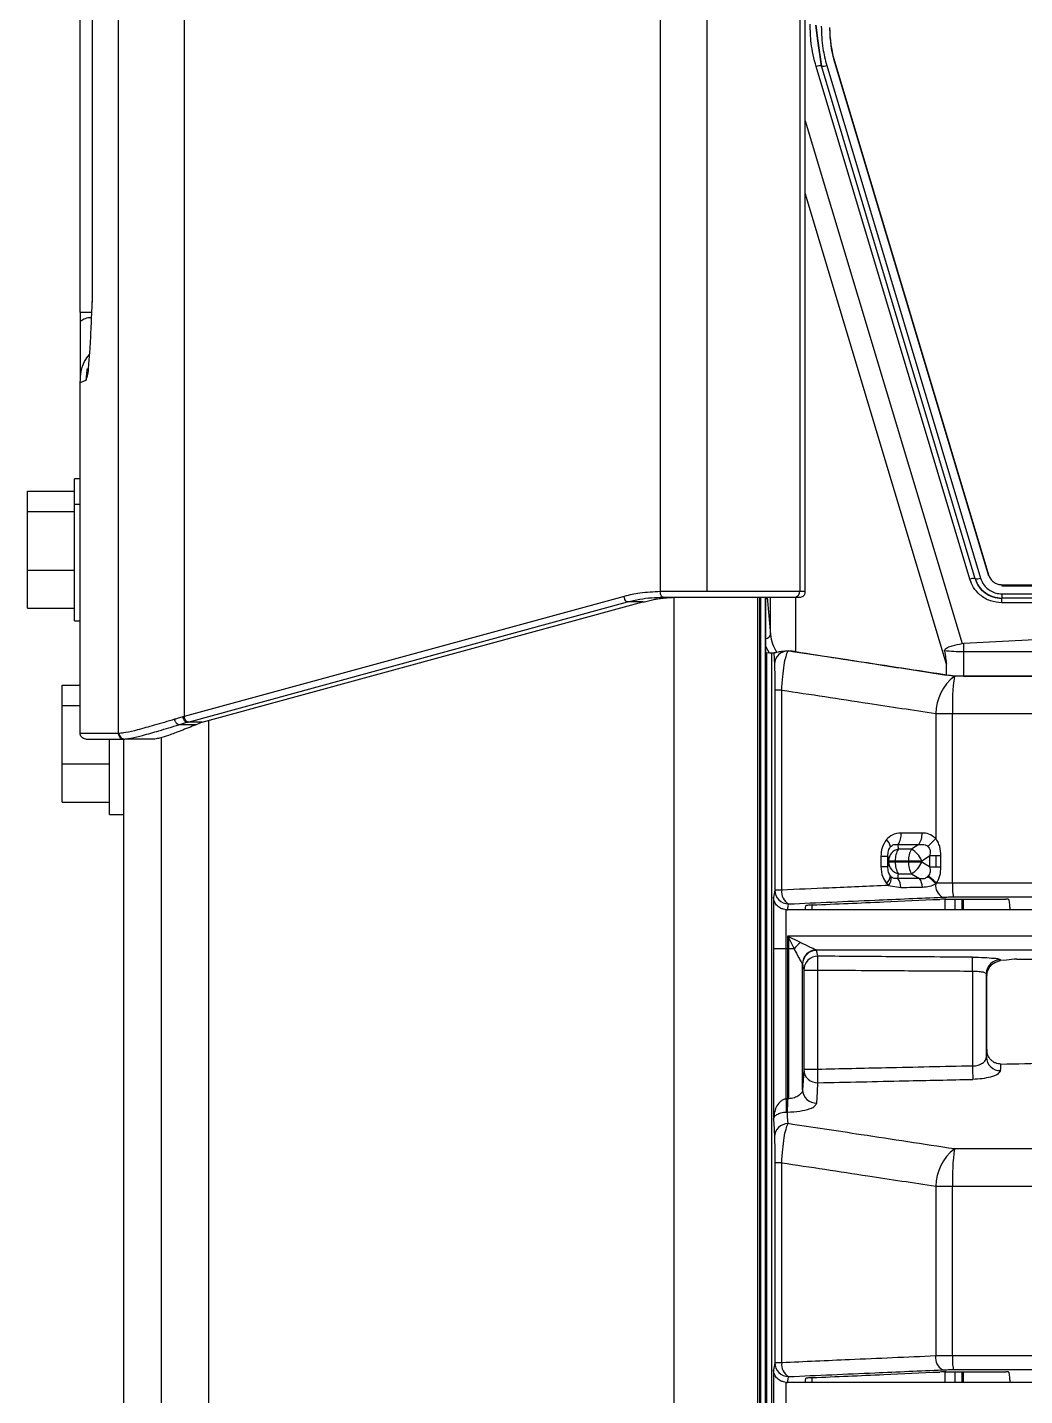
# Model space of a CAD drawing. Header units: millimetres. Extents: x 126 to 938, y 244 to 707.
# Drawn here: x 775.99 to 780.55, y 271.85 to 278.1 of the extents above; entities that cross this region are included whole.
import ezdxf

# ---------------------------------------------------------------- set-up
doc = ezdxf.new("R2010")
doc.units = ezdxf.units.MM

msp = doc.modelspace()

# ---------------------------------------------------------------- linework, layer by layer
at = {"color": 7, "linetype": 'Continuous', "lineweight": 25}
for p, q in [((776.4086, 285.491), (776.4086, 274.8738)), ((776.7094, 285.414), (776.7094, 274.9508)), ((778.8843, 284.8433), (778.8843, 275.5215)), ((779.0971, 284.8433), (779.0971, 275.5215)), ((779.5209, 284.8433), (779.5209, 275.5215)), ((779.5464, 275.5215), (779.5464, 284.8433)), ((776.2347, 276.7983), (776.2347, 283.5665)), ((776.2892, 283.5207), (776.2892, 276.8442)), ((776.2899, 283.5177), (776.2899, 276.8471)), ((779.5943, 278.109), (779.6042, 278.038)), ((779.6042, 278.0377), (779.5944, 278.1089)), ((779.6578, 278.099), (779.6578, 278.0946)), ((779.6042, 278.038), (779.6203, 277.9224)), ((779.6203, 277.9223), (779.6042, 278.0377)), ((779.6812, 277.9396), (780.3834, 275.598)), ((779.6812, 277.9396), (779.6812, 277.9352)), ((779.6812, 277.9352), (780.3834, 275.5936)), ((780.2981, 275.5779), (779.5959, 277.9197)), ((780.3225, 275.5807), (779.6202, 277.9226)), ((779.6446, 277.925), (780.3469, 275.5832)), ((779.5464, 277.6727), (780.2625, 275.2844)), ((780.1912, 275.191), (779.5464, 277.3413)), ((776.2347, 276.7983), (776.2347, 276.7537)), ((776.2347, 276.7983), (776.2842, 276.7983)), ((776.2347, 276.7537), (776.2347, 276.4862)), ((776.2347, 276.4775), (776.2617, 276.488)), ((776.2347, 276.4777), (776.2347, 276.4775)), ((776.2347, 274.8738), (776.2347, 276.4775)), ((776.2347, 276.0365), (776.2093, 276.0365)), ((776.2093, 275.9208), (776.2093, 276.0365)), ((775.9934, 275.9798), (776.2093, 275.9798)), ((775.9934, 275.8871), (775.9934, 275.9798)), ((775.9934, 275.6199), (775.9934, 275.8871)), ((775.9934, 275.8871), (776.2093, 275.8871)), ((776.2093, 275.3888), (776.2093, 275.9208)), ((776.2093, 275.9208), (776.2347, 275.9208)), ((775.9934, 275.6199), (776.2093, 275.6199)), ((775.9934, 275.4455), (775.9934, 275.6199)), ((780.3225, 275.5807), (780.3225, 275.5806)), ((780.3834, 275.598), (780.3834, 275.5936)), ((778.7192, 275.4997), (776.7094, 274.9508)), ((779.0971, 275.5215), (778.8843, 275.5215)), ((778.897, 275.4961), (779.4956, 275.4961)), ((778.9478, 257.0665), (778.9478, 275.4961)), ((779.5209, 275.5215), (779.0971, 275.5215)), ((779.3279, 275.4961), (779.3279, 257.0665)), ((779.3387, 257.0665), (779.3387, 275.4961)), ((779.3387, 257.0665), (779.3387, 275.4961)), ((779.3438, 257.0665), (779.3438, 275.4961)), ((779.3628, 275.4961), (779.3628, 257.0665)), ((779.3661, 257.0665), (779.3661, 275.4961)), ((779.3663, 257.0665), (779.3663, 275.4961)), ((779.3717, 275.4961), (779.3872, 275.3253)), ((779.3872, 275.3253), (779.3872, 275.4961)), ((779.4956, 275.4961), (779.5251, 275.4961)), ((779.5017, 275.4961), (779.5017, 275.2474)), ((779.5464, 275.5215), (779.5209, 275.5215)), ((780.4443, 275.5532), (785.6916, 275.5532)), ((780.4443, 275.5532), (780.4443, 275.5488)), ((780.4443, 275.5488), (785.6916, 275.5488)), ((780.4443, 275.5115), (785.6916, 275.5115)), ((780.4443, 275.5115), (780.4443, 275.4913)), ((775.9934, 275.4455), (776.2093, 275.4455)), ((776.7272, 274.9261), (778.7344, 275.4743)), ((776.7916, 274.9247), (778.8052, 275.4743)), ((778.8052, 275.4743), (778.7344, 275.4743)), ((785.6917, 275.4913), (780.4443, 275.4913)), ((780.4443, 275.4703), (780.4443, 275.4913)), ((785.6917, 275.4703), (780.4443, 275.4703)), ((776.2093, 275.3888), (776.2347, 275.3888)), ((780.2699, 275.2855), (780.682, 275.3071)), ((779.3827, 275.2408), (779.3663, 275.2707)), ((780.2625, 275.2844), (780.2699, 275.2855)), ((780.269, 275.2464), (780.269, 275.1348)), ((779.3827, 275.2408), (779.3663, 275.2419)), ((779.369, 275.2418), (779.369, 257.0665)), ((779.3914, 275.2406), (779.3914, 269.534)), ((780.1912, 275.1405), (780.1912, 275.191)), ((787.544, 275.1347), (780.269, 275.1347)), ((776.152, 275.0948), (776.2347, 275.0948)), ((776.152, 275.002), (776.152, 275.0948)), ((779.4391, 275.0719), (779.4073, 275.0719)), ((779.4073, 275.0719), (779.4073, 274.1584)), ((779.4391, 274.1584), (779.4391, 275.0719)), ((776.152, 274.7349), (776.152, 275.002)), ((776.152, 275.002), (776.2347, 275.002)), ((776.8209, 274.9327), (776.8209, 257.0665)), ((780.142, 274.9648), (780.142, 274.3942)), ((780.142, 274.9648), (780.2185, 274.9648)), ((780.2185, 274.1904), (780.2185, 274.9648)), ((776.4086, 274.8738), (776.2347, 274.8738)), ((776.4126, 274.8738), (776.4086, 274.8738)), ((776.6856, 274.9139), (776.7221, 274.9247)), ((776.7639, 274.9139), (776.6856, 274.9139)), ((776.7916, 274.9247), (776.7221, 274.9247)), ((776.7916, 274.9247), (776.7639, 274.9139)), ((776.2601, 274.8484), (776.434, 274.8484)), ((776.3679, 274.5038), (776.3679, 274.8484)), ((776.4325, 274.8484), (776.4325, 257.0665)), ((776.4325, 274.8484), (776.4325, 257.0665)), ((776.434, 274.8484), (776.4378, 274.8484)), ((776.5755, 274.8484), (776.4378, 274.8484)), ((776.6056, 257.0665), (776.6056, 274.855)), ((776.152, 274.7349), (776.3679, 274.7349)), ((776.152, 274.5604), (776.152, 274.7349)), ((776.152, 274.5604), (776.3679, 274.5604)), ((776.3679, 274.5038), (776.4325, 274.5038)), ((780.0796, 274.4191), (779.9844, 274.4191)), ((779.8922, 274.3126), (779.8922, 274.2662)), ((779.8922, 274.3126), (779.9239, 274.3126)), ((779.9239, 274.3126), (779.9258, 274.2924)), ((779.9239, 274.2662), (779.9239, 274.3126)), ((779.97, 274.3659), (780.0652, 274.3659)), ((779.9719, 274.3457), (779.97, 274.3659)), ((780.0322, 274.3457), (779.9719, 274.3457)), ((780.0652, 274.3659), (780.0322, 274.3457)), ((780.0783, 274.2924), (780.1142, 274.3144)), ((780.1142, 274.3144), (780.1142, 274.2644)), ((780.1431, 274.3144), (780.1142, 274.3144)), ((780.1431, 274.3144), (780.1431, 274.2644)), ((780.1662, 274.3144), (780.1431, 274.3144)), ((780.1662, 274.2644), (780.1662, 274.3144)), ((779.8922, 274.2662), (779.9239, 274.2662)), ((779.9258, 274.2863), (779.9239, 274.2662)), ((779.9258, 274.2924), (779.9258, 274.2863)), ((779.9258, 274.2924), (779.9575, 274.2924)), ((779.9575, 274.2863), (779.9258, 274.2863)), ((779.9575, 274.2863), (779.9575, 274.2924)), ((779.9575, 274.2924), (780.0177, 274.2924)), ((780.0177, 274.2863), (779.9575, 274.2863)), ((780.0177, 274.2924), (780.0783, 274.2924)), ((780.0177, 274.2924), (780.0177, 274.2863)), ((780.0783, 274.2863), (780.0177, 274.2863)), ((780.0783, 274.2863), (780.0783, 274.2924)), ((780.1142, 274.2644), (780.0783, 274.2863)), ((780.1142, 274.2644), (780.1431, 274.2644)), ((780.1431, 274.2644), (780.1662, 274.2644)), ((779.9698, 274.2114), (779.9719, 274.2331)), ((779.9719, 274.2331), (780.0322, 274.2331)), ((780.0322, 274.2331), (780.0688, 274.2107)), ((779.4009, 274.1265), (779.4009, 273.8898)), ((779.4391, 274.1584), (779.4073, 274.1584)), ((779.9271, 274.1799), (779.9833, 274.1702)), ((779.4595, 273.8898), (779.4595, 274.0686)), ((779.5438, 274.0683), (779.465, 274.0683)), ((780.4811, 274.0683), (779.5438, 274.0683)), ((779.5767, 274.0903), (779.5767, 274.0683)), ((780.1859, 274.0683), (780.1859, 274.1166)), ((780.1886, 274.1167), (780.4628, 274.1167)), ((780.2299, 274.1167), (780.2299, 274.0683)), ((780.2629, 274.0683), (780.2629, 274.1167)), ((780.2697, 274.0683), (780.2697, 274.1167)), ((780.5839, 274.0683), (780.4811, 274.0683)), ((779.4659, 273.948), (779.4659, 273.8898)), ((779.5244, 273.9189), (779.4659, 273.948)), ((779.4659, 273.948), (779.4708, 273.9382)), ((779.4708, 273.9382), (779.4954, 273.8898)), ((779.4708, 273.8898), (779.4708, 273.9382)), ((779.4009, 273.8898), (779.4009, 273.1113)), ((779.4595, 273.8898), (779.4009, 273.8898)), ((779.4659, 273.8898), (779.4595, 273.8898)), ((779.4595, 273.2052), (779.4595, 273.8898)), ((779.4708, 273.8898), (779.4659, 273.8898)), ((779.4659, 273.8898), (779.4659, 273.2055)), ((779.4954, 273.8898), (779.4708, 273.8898)), ((779.4708, 273.2056), (779.4708, 273.8898)), ((779.5343, 273.2462), (779.5343, 273.8199)), ((780.5127, 273.8421), (787.544, 273.8421)), ((779.5396, 273.793), (779.5396, 273.339)), ((779.5396, 273.793), (779.6031, 273.793)), ((779.6031, 273.339), (779.6031, 273.793)), ((780.3102, 273.7885), (780.3102, 273.3545)), ((780.3736, 273.3949), (780.3736, 273.7768)), ((780.3757, 273.7667), (780.3793, 273.788)), ((780.3757, 273.4298), (780.3757, 273.7667)), ((779.6031, 273.339), (779.5396, 273.339)), ((779.4708, 273.2056), (779.467, 273.2055)), ((779.4391, 272.9129), (779.4073, 272.9129)), ((779.4073, 272.9129), (779.4073, 271.9994)), ((779.4391, 271.9994), (779.4391, 272.9129)), ((780.142, 272.8058), (780.142, 272.0304)), ((780.142, 272.8058), (780.2185, 272.8058)), ((780.2185, 272.0314), (780.2185, 272.8058)), ((779.4391, 271.9994), (779.4073, 271.9994)), ((779.4009, 271.9675), (779.4009, 271.7308)), ((779.5767, 271.9313), (779.5767, 271.9093)), ((780.1859, 271.9093), (780.1859, 271.9576)), ((780.1886, 271.9577), (780.4628, 271.9577)), ((780.2299, 271.9577), (780.2299, 271.9093)), ((780.2629, 271.9093), (780.2629, 271.9577)), ((780.2697, 271.9093), (780.2697, 271.9577)), ((779.4595, 271.7308), (779.4595, 271.9096)), ((779.5438, 271.9093), (779.465, 271.9093)), ((780.4811, 271.9093), (779.5438, 271.9093)), ((780.5839, 271.9093), (780.4811, 271.9093))]:
    msp.add_line(p, q, dxfattribs=at)
at = {"color": 7, "linetype": 'Continuous', "lineweight": 25, "flags": 128}
for points in [[(776.2617, 276.488), (776.2659, 276.5331), (776.2674, 276.5403)], [(778.897, 275.4961), (778.8946, 275.4966), (778.8922, 275.498), (778.89, 275.5004), (778.8881, 275.5035), (778.8865, 275.5074), (778.8853, 275.5118), (778.8846, 275.5166), (778.8843, 275.5215)], [(779.4025, 275.2429), (779.4042, 275.2131), (779.4056, 275.1898)], [(787.544, 275.2463), (785.1177, 275.2463), (782.692, 275.2463), (780.269, 275.2464)], [(787.544, 275.1349), (785.4938, 275.1349), (783.4445, 275.1349), (781.8353, 275.1349), (780.2273, 275.135)], [(780.2185, 274.9648), (782.6583, 274.9648), (785.1004, 274.9647), (787.544, 274.9647)], [(787.544, 274.1904), (785.1004, 274.1904), (782.6581, 274.1904), (780.2185, 274.1904)], [(779.4073, 274.1584), (779.4037, 274.1405), (779.4009, 274.1265)], [(780.2226, 274.1271), (782.6608, 274.1271), (785.1017, 274.1271), (787.544, 274.1271)], [(779.465, 274.0683), (779.468, 274.0833), (779.4704, 274.0951)], [(779.5473, 274.0859), (779.5454, 274.0761), (779.5438, 274.0683)], [(787.544, 273.948), (784.8489, 273.948), (782.1556, 273.948), (779.4659, 273.948)], [(779.5965, 273.8848), (782.2428, 273.8848), (784.8926, 273.8848), (787.544, 273.8848)], [(779.6035, 273.8563), (779.6005, 273.8713), (779.5982, 273.8831)], [(779.5343, 273.8199), (779.5373, 273.8048), (779.5396, 273.793)], [(779.6031, 273.793), (779.6032, 273.8047), (779.6033, 273.816), (779.6033, 273.8265), (779.6034, 273.8359), (779.6034, 273.8438), (779.6035, 273.85), (779.6035, 273.8542), (779.6035, 273.8563)], [(780.3102, 273.7885), (780.3102, 273.8002), (780.3103, 273.8115), (780.3104, 273.822), (780.3104, 273.8314), (780.3105, 273.8393), (780.3105, 273.8455), (780.3105, 273.8497), (780.3105, 273.8518)], [(780.5011, 273.8423), (780.4659, 273.839), (780.4383, 273.8363)], [(779.5396, 273.339), (779.5366, 273.2871), (779.5343, 273.2462)], [(779.6045, 273.2782), (779.6044, 273.2819), (779.6043, 273.2871), (779.6041, 273.2936), (779.604, 273.3012), (779.6038, 273.3098), (779.6036, 273.3191), (779.6033, 273.3289), (779.6031, 273.339)], [(779.5991, 273.1855), (779.6021, 273.2374), (779.6045, 273.2782)], [(779.4677, 273.0915), (779.4659, 273.1213), (779.4646, 273.1447)], [(779.4009, 273.1113), (779.4036, 273.0662), (779.4056, 273.0308)], [(787.544, 272.9759), (785.4938, 272.9759), (783.4445, 272.9759), (781.8353, 272.9759), (780.2273, 272.976)], [(780.2185, 272.8058), (782.6583, 272.8058), (785.1004, 272.8057), (787.544, 272.8057)], [(779.4073, 271.9994), (779.4037, 271.9815), (779.4009, 271.9675)], [(787.544, 272.0314), (785.1004, 272.0314), (782.6581, 272.0314), (780.2185, 272.0314)], [(779.465, 271.9093), (779.468, 271.9243), (779.4704, 271.9361)], [(780.2226, 271.9681), (782.6608, 271.9681), (785.1017, 271.9681), (787.544, 271.9681)], [(779.5473, 271.9269), (779.5454, 271.9171), (779.5438, 271.9093)]]:
    msp.add_lwpolyline(points, dxfattribs=at)
at = {"color": 7, "linetype": 'Continuous', "lineweight": 25}
for centre, radius, start, end in [((780.2125, 278.0991), 0.5547, 180.00444, 196.70161), ((780.2124, 278.0946), 0.5547, 180.004, 196.70236), ((779.6124, 277.8849), 0.0385, 78.19666, 115.32725), ((779.6273, 277.9637), 0.0423, 260.64311, 294.12435), ((776.2821, 276.7047), 0.0682, 88.83223, 134.06325), ((780.3146, 275.5431), 0.0385, 78.18554, 115.33836), ((780.3304, 275.618), 0.0384, 258.18691, 295.34028), ((779.3548, 275.4988), 0.017, 312.55451, 350.94321), ((779.4956, 275.5215), 0.0254, 270.10999, 0.11229), ((779.3643, 275.331), 0.0235, 274.76908, 346.12447), ((779.4681, 275.188), 0.0625, 90.3615, 178.42366), ((781.0162, 275.2481), 0.7473, 177.12921, 180.13381), ((780.3657, 274.9591), 0.2238, 128.20394, 178.54561), ((781.3313, 274.9924), 1.1132, 172.64098, 181.41983), ((776.434, 274.8738), 0.0254, 179.96054, 269.95873), ((776.4379, 274.8737), 0.0253, 179.76382, 269.77045), ((779.8687, 274.3407), 0.0693, 13.2013, 44.89651), ((779.8936, 274.4152), 0.091, 327.15719, 2.47208), ((779.9888, 274.4152), 0.0909, 327.13711, 2.48021), ((780.0141, 274.4904), 0.1601, 304.70603, 323.07256), ((779.9849, 274.2879), 0.0592, 102.61023, 175.60618), ((780.0483, 274.2963), 0.091, 147.15339, 182.47152), ((780.1086, 274.2963), 0.0909, 147.14729, 182.47165), ((779.9705, 274.2457), 0.1175, 23.43994, 58.33998), ((779.9849, 274.2909), 0.0592, 184.39382, 257.38977), ((780.0483, 274.2824), 0.091, 177.52848, 212.84661), ((780.1086, 274.2824), 0.0909, 177.52835, 212.85271), ((779.9705, 274.3331), 0.1175, 301.66002, 336.56006), ((779.8687, 274.238), 0.0693, 315.10349, 346.7987), ((779.8685, 274.2225), 0.0725, 323.99623, 356.27364), ((779.9007, 274.166), 0.0827, 2.94329, 33.30601), ((780.0014, 274.1663), 0.0807, 4.10692, 33.39005), ((780.0213, 274.0893), 0.1554, 38.96993, 57.26226), ((780.0116, 274.0736), 0.1771, 40.85366, 57.13331), ((780.2033, 274.1799), 0.0616, 173.45367, 240.91311), ((780.4963, 274.1764), 0.2781, 177.11773, 190.20364), ((779.4708, 274.1586), 0.0635, 180.203, 269.61856), ((779.5016, 274.15), 0.0631, 172.34088, 240.34351), ((779.659, 273.7559), 0.2114, 129.52666, 140.6733), ((779.5974, 273.8207), 0.064, 90.85876, 179.31425), ((779.5977, 273.8196), 0.0635, 89.6148, 179.79709), ((779.6031, 273.7928), 0.0635, 89.61368, 179.79551), ((780.4371, 273.7766), 0.0635, 89.65783, 179.79415), ((780.4362, 273.3966), 0.0626, 181.6401, 271.97481), ((779.6022, 273.3408), 0.0626, 181.64822, 272.10094), ((1277.3946, 283.708), 497.1923, 181.193205, 181.20021), ((779.5969, 273.248), 0.0626, 181.65102, 272.10095), ((779.1013, 273.1703), 0.3599, 355.91853, 5.56549), ((779.1056, 273.1892), 0.3606, 352.9204, 2.58889), ((779.0033, 273.1932), 0.4638, 353.99712, 1.51503), ((779.4681, 273.029), 0.0625, 90.3626, 178.42536), ((780.3657, 272.8001), 0.2238, 128.20238, 178.54716), ((781.3313, 272.8334), 1.1131, 172.6407, 181.4201), ((779.4708, 271.9996), 0.0635, 180.20571, 269.61856), ((779.5016, 271.991), 0.0631, 172.34289, 240.34365), ((780.2046, 272.022), 0.0632, 172.38169, 240.35472), ((780.4963, 272.0174), 0.2781, 177.1174, 190.20397)]:
    msp.add_arc(centre, radius, start, end, dxfattribs=at)
for points, knots in [([(779.5959, 277.9197), (779.5869, 277.9554), (779.5707, 278.0191), (779.5695, 278.0848), (779.5689, 278.1137)], [0, 0, 0, 0, 0.560148, 1, 1, 1, 1]), ([(779.6197, 278.1042), (779.6207, 278.0702), (779.6224, 278.0095), (779.6378, 277.9508), (779.6446, 277.925)], [0, 0, 0, 0, 0.559838, 1, 1, 1, 1]), ([(776.2617, 276.488), (776.264, 276.4944), (776.2721, 276.5164), (776.2741, 276.5641), (776.2809, 276.6387), (776.2852, 276.7358), (776.2883, 276.8088), (776.2899, 276.8471)], [0, 0, 0, 0, 0.056372, 0.193703, 0.392403, 0.681193, 1, 1, 1, 1]), ([(776.2347, 276.4777), (776.2368, 276.5115), (776.2398, 276.5589), (776.2693, 276.5943), (776.2777, 276.6044)], [0, 0, 0, 0, 0.714888, 1, 1, 1, 1]), ([(780.4443, 275.4703), (780.4264, 275.4721), (780.3899, 275.4758), (780.3452, 275.5032), (780.3135, 275.5386), (780.3032, 275.565), (780.2981, 275.5779)], [0, 0, 0, 0, 0.2750844, 0.5636665, 0.7878877, 1, 1, 1, 1]), ([(780.3225, 275.5806), (780.3277, 275.5679), (780.3379, 275.5429), (780.3672, 275.5143), (780.4033, 275.4948), (780.4304, 275.4923), (780.4443, 275.491)], [0, 0, 0, 0, 0.252741, 0.497864, 0.744081, 1, 1, 1, 1]), ([(780.4443, 275.4908), (780.4307, 275.4921), (780.4036, 275.4945), (780.3672, 275.5141), (780.3378, 275.5429), (780.3276, 275.568), (780.3225, 275.5805)], [0, 0, 0, 0, 0.251366, 0.502008, 0.751517, 1, 1, 1, 1]), ([(780.3469, 275.5832), (780.3514, 275.5723), (780.3608, 275.5498), (780.3871, 275.5269), (780.416, 275.5137), (780.435, 275.5122), (780.4443, 275.5115)], [0, 0, 0, 0, 0.271843, 0.559561, 0.785211, 1, 1, 1, 1]), ([(780.3834, 275.598), (780.3864, 275.591), (780.3923, 275.577), (780.4085, 275.563), (780.4263, 275.5547), (780.4383, 275.5537), (780.4443, 275.5532)], [0, 0, 0, 0, 0.280857, 0.556567, 0.775302, 1, 1, 1, 1]), ([(778.8843, 275.5215), (778.8532, 275.5202), (778.8098, 275.5183), (778.7549, 275.5088), (778.7311, 275.5027), (778.7192, 275.4997)], [0, 0, 0, 0, 0.559128, 0.779217, 1, 1, 1, 1]), ([(778.7344, 275.4743), (778.7327, 275.4747), (778.7298, 275.4755), (778.7268, 275.4786), (778.7239, 275.4826), (778.7217, 275.4878), (778.72, 275.4939), (778.7194, 275.4976), (778.7192, 275.4997)], [0, 0, 0, 0, 0.1663563, 0.2744148, 0.4020542, 0.6381685, 0.8040242, 1, 1, 1, 1]), ([(778.7344, 275.4743), (778.7531, 275.479), (778.7892, 275.4882), (778.8438, 275.4945), (778.8794, 275.4956), (778.897, 275.4961)], [0, 0, 0, 0, 0.3512734, 0.6778117, 1, 1, 1, 1]), ([(778.8052, 275.4743), (778.8136, 275.4759), (778.8304, 275.4791), (778.8526, 275.4864), (778.8752, 275.4891), (778.9007, 275.4924), (778.9322, 275.4956), (778.9557, 275.4959), (778.9678, 275.4961)], [0, 0, 0, 0, 0.157427, 0.310235, 0.423904, 0.571297, 0.779326, 1, 1, 1, 1]), ([(779.5251, 275.4961), (779.5308, 275.4978), (779.5381, 275.4999), (779.543, 275.5076), (779.545, 275.5121), (779.5462, 275.5168), (779.5463, 275.52), (779.5464, 275.5215)], [0, 0, 0, 0, 0.464462, 0.600334, 0.737386, 0.871865, 1, 1, 1, 1]), ([(779.3872, 275.3253), (779.3894, 275.311), (779.3938, 275.2819), (779.4091, 275.2568), (779.4169, 275.2439)], [0, 0, 0, 0, 0.490463, 1, 1, 1, 1]), ([(779.4169, 275.2439), (779.4143, 275.2433), (779.409, 275.2421), (779.4005, 275.2411), (779.3916, 275.2404), (779.3856, 275.2407), (779.3827, 275.2408)], [0, 0, 0, 0, 0.229215, 0.476111, 0.748706, 1, 1, 1, 1]), ([(779.5017, 275.2474), (779.4947, 275.2483), (779.4803, 275.25), (779.4587, 275.2498), (779.4373, 275.2482), (779.4236, 275.2453), (779.4169, 275.2439)], [0, 0, 0, 0, 0.247842, 0.50855, 0.76049, 1, 1, 1, 1]), ([(779.4391, 275.0719), (779.4402, 275.0924), (779.4423, 275.1308), (779.4492, 275.1821), (779.4561, 275.2217), (779.4644, 275.2424), (779.4677, 275.2505)], [0, 0, 0, 0, 0.339837, 0.632793, 0.85562, 1, 1, 1, 1]), ([(780.2273, 275.135), (780.0855, 275.1567), (779.8324, 275.1954), (779.5791, 275.2337), (779.4677, 275.2505)], [0, 0, 0, 0, 0.560012, 1, 1, 1, 1]), ([(779.5017, 275.2474), (779.6304, 275.2275), (779.8603, 275.192), (780.0901, 275.1561), (780.1912, 275.1404)], [0, 0, 0, 0, 0.5599945, 1, 1, 1, 1]), ([(780.1826, 275.2509), (780.1826, 275.2518), (780.1825, 275.2535), (780.1837, 275.2572), (780.188, 275.2621), (780.1994, 275.269), (780.2248, 275.2773), (780.2475, 275.2816), (780.2625, 275.2844)], [0, 0, 0, 0, 0.02832, 0.057871, 0.124877, 0.237195, 0.494994, 1, 1, 1, 1]), ([(780.1826, 275.2509), (780.1842, 275.2397), (780.187, 275.2198), (780.1899, 275.1998), (780.1912, 275.191)], [0, 0, 0, 0, 0.559746, 1, 1, 1, 1]), ([(780.269, 275.2464), (780.2541, 275.2465), (780.2252, 275.2468), (780.1965, 275.2496), (780.1826, 275.2509)], [0, 0, 0, 0, 0.51571, 1, 1, 1, 1]), ([(779.4056, 275.1898), (779.4059, 275.1833), (779.4066, 275.1663), (779.4069, 275.1388), (779.4073, 275.106), (779.4073, 275.0837), (779.4073, 275.0719)], [0, 0, 0, 0, 0.1654, 0.431267, 0.699578, 1, 1, 1, 1]), ([(780.269, 275.1347), (780.2556, 275.1349), (780.2296, 275.1354), (780.2038, 275.1387), (780.1912, 275.1404)], [0, 0, 0, 0, 0.511979, 1, 1, 1, 1]), ([(779.4391, 275.0719), (779.5703, 275.052), (779.8046, 275.0165), (780.0389, 274.9806), (780.142, 274.9648)], [0, 0, 0, 0, 0.559991, 1, 1, 1, 1]), ([(776.6659, 274.9385), (776.6347, 274.9292), (776.5783, 274.9123), (776.5037, 274.8919), (776.4506, 274.8782), (776.4224, 274.8749), (776.4126, 274.8738)], [0, 0, 0, 0, 0.372919, 0.674598, 0.88747, 1, 1, 1, 1]), ([(776.704, 274.9494), (776.6968, 274.9474), (776.6841, 274.9439), (776.6714, 274.9401), (776.6659, 274.9385)], [0, 0, 0, 0, 0.565427, 1, 1, 1, 1]), ([(776.6856, 274.9139), (776.6837, 274.9143), (776.6804, 274.9149), (776.6766, 274.9179), (776.6737, 274.9211), (776.671, 274.925), (776.668, 274.9307), (776.6667, 274.9354), (776.6659, 274.9385)], [0, 0, 0, 0, 0.178229, 0.292892, 0.42391, 0.566834, 0.715248, 1, 1, 1, 1]), ([(776.7094, 274.9508), (776.7084, 274.9505), (776.7066, 274.9501), (776.7048, 274.9496), (776.704, 274.9494)], [0, 0, 0, 0, 0.560724, 1, 1, 1, 1]), ([(776.7221, 274.9247), (776.7203, 274.9251), (776.7174, 274.9258), (776.714, 274.9288), (776.7113, 274.932), (776.7089, 274.9359), (776.7061, 274.9416), (776.7048, 274.9463), (776.704, 274.9494)], [0, 0, 0, 0, 0.166631, 0.278367, 0.40878, 0.553603, 0.70547, 1, 1, 1, 1]), ([(776.7272, 274.9261), (776.7253, 274.9266), (776.721, 274.9277), (776.7161, 274.9337), (776.7119, 274.9414), (776.7102, 274.9476), (776.7094, 274.9508)], [0, 0, 0, 0, 0.173709, 0.406701, 0.691667, 1, 1, 1, 1]), ([(776.2601, 274.8484), (776.2565, 274.8489), (776.249, 274.8498), (776.2405, 274.8567), (776.2355, 274.8652), (776.235, 274.871), (776.2347, 274.8738)], [0, 0, 0, 0, 0.2702399, 0.5624237, 0.789747, 1, 1, 1, 1]), ([(776.4378, 274.8484), (776.4474, 274.8496), (776.475, 274.8529), (776.5269, 274.8667), (776.6, 274.8873), (776.6551, 274.9044), (776.6856, 274.9139)], [0, 0, 0, 0, 0.112353, 0.325368, 0.626403, 1, 1, 1, 1]), ([(776.7639, 274.9139), (776.7407, 274.9044), (776.699, 274.8874), (776.6435, 274.8668), (776.6041, 274.853), (776.5828, 274.8496), (776.5755, 274.8484)], [0, 0, 0, 0, 0.3762145, 0.675669, 0.8888815, 1, 1, 1, 1]), ([(776.7221, 274.9247), (776.7231, 274.925), (776.7247, 274.9254), (776.7264, 274.9259), (776.7272, 274.9261)], [0, 0, 0, 0, 0.559123, 1, 1, 1, 1]), ([(779.9178, 274.3896), (779.9096, 274.3771), (779.8944, 274.3535), (779.8929, 274.3256), (779.8922, 274.3126)], [0, 0, 0, 0, 0.533682, 1, 1, 1, 1]), ([(779.9844, 274.4191), (779.97, 274.4175), (779.9444, 274.4147), (779.9258, 274.3972), (779.9178, 274.3896)], [0, 0, 0, 0, 0.565922, 1, 1, 1, 1]), ([(780.142, 274.3942), (780.1318, 274.4022), (780.1133, 274.4166), (780.0901, 274.4183), (780.0796, 274.4191)], [0, 0, 0, 0, 0.550489, 1, 1, 1, 1]), ([(780.1662, 274.3144), (780.1652, 274.3287), (780.1637, 274.3502), (780.1535, 274.3769), (780.1458, 274.3885), (780.142, 274.3942)], [0, 0, 0, 0, 0.505575, 0.758983, 1, 1, 1, 1]), ([(779.9239, 274.3126), (779.9242, 274.3212), (779.9247, 274.3335), (779.9301, 274.3483), (779.9342, 274.3539), (779.9361, 274.3565)], [0, 0, 0, 0, 0.551979, 0.788845, 1, 1, 1, 1]), ([(779.9361, 274.3565), (779.9383, 274.3587), (779.9425, 274.3629), (779.9541, 274.3681), (779.9636, 274.3667), (779.97, 274.3659)], [0, 0, 0, 0, 0.245387, 0.485783, 1, 1, 1, 1]), ([(780.0652, 274.3659), (780.073, 274.3668), (780.0841, 274.3681), (780.0978, 274.3643), (780.1028, 274.3606), (780.1052, 274.3588)], [0, 0, 0, 0, 0.557541, 0.789928, 1, 1, 1, 1]), ([(780.1052, 274.3588), (780.1079, 274.3559), (780.1133, 274.3501), (780.117, 274.3388), (780.1173, 274.3265), (780.1153, 274.3186), (780.1142, 274.3144)], [0, 0, 0, 0, 0.243015, 0.49203, 0.72749, 1, 1, 1, 1]), ([(779.8922, 274.2662), (779.8934, 274.2497), (779.8953, 274.2217), (779.9112, 274.1987), (779.9178, 274.1892)], [0, 0, 0, 0, 0.585526, 1, 1, 1, 1]), ([(779.9361, 274.2222), (779.9342, 274.2249), (779.9301, 274.2305), (779.9247, 274.2453), (779.9242, 274.2576), (779.9239, 274.2662)], [0, 0, 0, 0, 0.21121, 0.448017, 1, 1, 1, 1]), ([(780.1142, 274.2644), (780.1152, 274.2605), (780.1171, 274.2532), (780.1172, 274.242), (780.1145, 274.2312), (780.1099, 274.2253), (780.1076, 274.2224)], [0, 0, 0, 0, 0.269358, 0.504004, 0.750999, 1, 1, 1, 1]), ([(780.1455, 274.1895), (780.1516, 274.2011), (780.1641, 274.2245), (780.1655, 274.251), (780.1662, 274.2644)], [0, 0, 0, 0, 0.495034, 1, 1, 1, 1]), ([(779.9178, 274.1892), (779.9194, 274.1873), (779.9224, 274.184), (779.9257, 274.1811), (779.9271, 274.1799)], [0, 0, 0, 0, 0.562111, 1, 1, 1, 1]), ([(779.9408, 274.2178), (779.9399, 274.2185), (779.9382, 274.2199), (779.9368, 274.2215), (779.9361, 274.2222)], [0, 0, 0, 0, 0.553888, 1, 1, 1, 1]), ([(779.9698, 274.2114), (779.965, 274.2108), (779.9576, 274.2098), (779.9477, 274.2131), (779.9432, 274.2161), (779.9408, 274.2178)], [0, 0, 0, 0, 0.470069, 0.718501, 1, 1, 1, 1]), ([(780.0688, 274.2107), (780.0503, 274.2108), (780.0173, 274.2111), (779.9844, 274.2113), (779.9698, 274.2114)], [0, 0, 0, 0, 0.560151, 1, 1, 1, 1]), ([(780.1054, 274.2199), (780.1028, 274.2177), (780.098, 274.2133), (780.0889, 274.2099), (780.0791, 274.2091), (780.0724, 274.2101), (780.0688, 274.2107)], [0, 0, 0, 0, 0.257255, 0.488794, 0.724183, 1, 1, 1, 1]), ([(780.0819, 274.172), (780.0929, 274.1727), (780.1139, 274.174), (780.133, 274.1828), (780.1421, 274.187)], [0, 0, 0, 0, 0.522937, 1, 1, 1, 1]), ([(780.1076, 274.2224), (780.1072, 274.2219), (780.1065, 274.2211), (780.1057, 274.2203), (780.1054, 274.2199)], [0, 0, 0, 0, 0.5626058, 1, 1, 1, 1]), ([(780.1421, 274.187), (780.1428, 274.1874), (780.1439, 274.1883), (780.145, 274.1891), (780.1455, 274.1895)], [0, 0, 0, 0, 0.557611, 1, 1, 1, 1]), ([(780.2185, 274.1904), (780.206, 274.1903), (780.1817, 274.1903), (780.1574, 274.1897), (780.1455, 274.1895)], [0, 0, 0, 0, 0.511914, 1, 1, 1, 1]), ([(779.4595, 274.0686), (779.4551, 274.0692), (779.4463, 274.0705), (779.4306, 274.0768), (779.4152, 274.0886), (779.4034, 274.1068), (779.4017, 274.1201), (779.4009, 274.1265)], [0, 0, 0, 0, 0.148128, 0.29862, 0.558326, 0.786798, 1, 1, 1, 1]), ([(779.9271, 274.1799), (779.836, 274.1758), (779.6733, 274.1687), (779.5106, 274.1615), (779.4391, 274.1584)], [0, 0, 0, 0, 0.56, 1, 1, 1, 1]), ([(779.4704, 274.0951), (779.6016, 274.1009), (779.8359, 274.1112), (780.0703, 274.1215), (780.1734, 274.1261)], [0, 0, 0, 0, 0.560001, 1, 1, 1, 1]), ([(779.9833, 274.1702), (780.0017, 274.1706), (780.0346, 274.1712), (780.0675, 274.1718), (780.0819, 274.172)], [0, 0, 0, 0, 0.559902, 1, 1, 1, 1]), ([(780.1734, 274.1261), (780.1823, 274.1264), (780.1987, 274.127), (780.2151, 274.1271), (780.2226, 274.1271)], [0, 0, 0, 0, 0.544657, 1, 1, 1, 1]), ([(779.4595, 274.0686), (779.4606, 274.0685), (779.4624, 274.0683), (779.4642, 274.0683), (779.465, 274.0683)], [0, 0, 0, 0, 0.559905, 1, 1, 1, 1]), ([(779.5791, 274.0904), (779.5749, 274.0902), (779.5672, 274.0899), (779.5577, 274.0887), (779.5509, 274.0881), (779.5483, 274.0865), (779.5473, 274.0859)], [0, 0, 0, 0, 0.388808, 0.713761, 0.8978, 1, 1, 1, 1]), ([(779.5791, 274.0904), (779.6877, 274.0952), (779.8818, 274.1037), (780.0759, 274.1123), (780.1613, 274.1161)], [0, 0, 0, 0, 0.559997, 1, 1, 1, 1]), ([(780.1886, 274.1167), (780.1839, 274.1166), (780.1748, 274.1166), (780.1657, 274.1163), (780.1613, 274.1161)], [0, 0, 0, 0, 0.512882, 1, 1, 1, 1]), ([(780.4764, 274.1155), (780.4762, 274.1156), (780.4758, 274.1159), (780.4744, 274.116), (780.4725, 274.1163), (780.4701, 274.1165), (780.4669, 274.1166), (780.4645, 274.1166), (780.4628, 274.1167)], [0, 0, 0, 0, 0.03938, 0.117892, 0.305556, 0.463947, 0.638239, 1, 1, 1, 1]), ([(780.4764, 274.1155), (780.4769, 274.1101), (780.4778, 274.1013), (780.479, 274.0891), (780.48, 274.0787), (780.4807, 274.0718), (780.4811, 274.0683)], [0, 0, 0, 0, 0.340012, 0.560004, 0.780008, 1, 1, 1, 1]), ([(779.4954, 273.8898), (779.5024, 273.8764), (779.5129, 273.8563), (779.5251, 273.8347), (779.5306, 273.8252), (779.5327, 273.8225), (779.5334, 273.8215)], [0, 0, 0, 0, 0.581318, 0.868005, 0.953291, 1, 1, 1, 1]), ([(779.5965, 273.8848), (779.5953, 273.8852), (779.5921, 273.8865), (779.5832, 273.8906), (779.5603, 273.9013), (779.5396, 273.9115), (779.5244, 273.9189)], [0, 0, 0, 0, 0.0488094, 0.1295254, 0.3654831, 1, 1, 1, 1]), ([(779.5982, 273.8831), (779.598, 273.8835), (779.5976, 273.8842), (779.5969, 273.8845), (779.5965, 273.8848)], [0, 0, 0, 0, 0.458751, 1, 1, 1, 1]), ([(779.5334, 273.8215), (779.5337, 273.8212), (779.5341, 273.8207), (779.5342, 273.8201), (779.5343, 273.8199)], [0, 0, 0, 0, 0.598031, 1, 1, 1, 1]), ([(780.3105, 273.8518), (780.1786, 273.8526), (779.9429, 273.854), (779.7072, 273.8556), (779.6035, 273.8563)], [0, 0, 0, 0, 0.560002, 1, 1, 1, 1]), ([(780.3105, 273.8518), (780.3285, 273.8516), (780.361, 273.8513), (780.4003, 273.8475), (780.4256, 273.8462), (780.4349, 273.8415), (780.4375, 273.8401)], [0, 0, 0, 0, 0.418852, 0.758969, 0.930662, 1, 1, 1, 1]), ([(780.3793, 273.788), (780.3825, 273.7951), (780.3885, 273.8086), (780.4079, 273.8281), (780.4264, 273.8331), (780.4383, 273.8363)], [0, 0, 0, 0, 0.292628, 0.549815, 1, 1, 1, 1]), ([(780.4383, 273.8363), (780.4381, 273.837), (780.4379, 273.8383), (780.4376, 273.8395), (780.4375, 273.8401)], [0, 0, 0, 0, 0.559451, 1, 1, 1, 1]), ([(780.5127, 273.8421), (780.5107, 273.8421), (780.5069, 273.8421), (780.503, 273.8422), (780.5011, 273.8423)], [0, 0, 0, 0, 0.505523, 1, 1, 1, 1]), ([(779.6031, 273.793), (779.7351, 273.7921), (779.9708, 273.7906), (780.2065, 273.7891), (780.3102, 273.7885)], [0, 0, 0, 0, 0.5600015, 1, 1, 1, 1]), ([(780.3102, 273.7885), (780.318, 273.7883), (780.3295, 273.7879), (780.3445, 273.7865), (780.356, 273.7845), (780.3669, 273.7832), (780.372, 273.7784), (780.3736, 273.7768)], [0, 0, 0, 0, 0.3567, 0.527667, 0.683107, 0.899382, 1, 1, 1, 1]), ([(780.3736, 273.7768), (780.374, 273.7749), (780.3747, 273.7716), (780.3754, 273.7682), (780.3757, 273.7667)], [0, 0, 0, 0, 0.560104, 1, 1, 1, 1]), ([(780.3102, 273.3545), (780.3145, 273.3549), (780.3232, 273.3555), (780.3354, 273.3585), (780.3466, 273.3627), (780.3583, 273.3693), (780.3701, 273.3792), (780.3725, 273.39), (780.3736, 273.3949)], [0, 0, 0, 0, 0.1612443, 0.3221154, 0.4622579, 0.5999549, 0.8204836, 1, 1, 1, 1]), ([(780.3757, 273.4298), (780.3753, 273.4233), (780.3746, 273.4116), (780.3739, 273.4), (780.3736, 273.3949)], [0, 0, 0, 0, 0.560021, 1, 1, 1, 1]), ([(780.4401, 273.3638), (780.4358, 273.3639), (780.4272, 273.3643), (780.4149, 273.3682), (780.4036, 273.3745), (780.3906, 273.3856), (780.3784, 273.4041), (780.3766, 273.4212), (780.3757, 273.4298)], [0, 0, 0, 0, 0.1252996, 0.2507699, 0.3760868, 0.5012586, 0.7505675, 1, 1, 1, 1]), ([(780.4401, 273.3638), (780.5131, 273.3653), (780.6434, 273.3679), (780.7738, 273.3705), (780.8311, 273.3716)], [0, 0, 0, 0, 0.560001, 1, 1, 1, 1]), ([(780.3102, 273.3545), (780.1782, 273.3517), (779.9425, 273.3467), (779.7068, 273.3414), (779.6031, 273.339)], [0, 0, 0, 0, 0.560004, 1, 1, 1, 1]), ([(780.4384, 273.3341), (780.4347, 273.3282), (780.4243, 273.3119), (780.3913, 273.3038), (780.3535, 273.2956), (780.326, 273.2944), (780.3114, 273.2937)], [0, 0, 0, 0, 0.146697, 0.40748, 0.685515, 1, 1, 1, 1]), ([(780.4384, 273.3341), (780.4387, 273.3396), (780.4393, 273.3495), (780.4398, 273.3594), (780.4401, 273.3638)], [0, 0, 0, 0, 0.560019, 1, 1, 1, 1]), ([(779.5343, 273.2462), (779.5341, 273.2445), (779.5339, 273.2423), (779.5333, 273.2401), (779.5331, 273.2395), (779.533, 273.2393), (779.5325, 273.2368), (779.528, 273.2292), (779.5191, 273.2205), (779.5072, 273.214), (779.4961, 273.2097), (779.4839, 273.2067), (779.4751, 273.206), (779.4708, 273.2056)], [0, 0, 0, 0, 0.063928, 0.080849, 0.085335, 0.086988, 0.087174, 0.180658, 0.400963, 0.538572, 0.678317, 0.839041, 1, 1, 1, 1]), ([(779.6045, 273.2782), (779.7365, 273.2812), (779.9721, 273.2866), (780.2077, 273.2916), (780.3114, 273.2937)], [0, 0, 0, 0, 0.559996, 1, 1, 1, 1]), ([(779.4595, 273.2052), (779.4545, 273.2039), (779.4439, 273.2013), (779.4271, 273.1884), (779.4067, 273.1596), (779.4032, 273.1304), (779.4009, 273.1113)], [0, 0, 0, 0, 0.12923, 0.272929, 0.52383, 1, 1, 1, 1]), ([(779.4659, 273.2055), (779.4647, 273.2054), (779.4626, 273.2054), (779.4605, 273.2052), (779.4595, 273.2052)], [0, 0, 0, 0, 0.559835, 1, 1, 1, 1]), ([(779.4646, 273.1447), (779.4839, 273.1455), (779.5191, 273.1468), (779.5606, 273.1572), (779.5903, 273.1681), (779.5967, 273.1807), (779.5991, 273.1855)], [0, 0, 0, 0, 0.39244, 0.71716, 0.893044, 1, 1, 1, 1]), ([(779.467, 273.2055), (779.4668, 273.2055), (779.4664, 273.2055), (779.466, 273.2055), (779.4659, 273.2055)], [0, 0, 0, 0, 0.559712, 1, 1, 1, 1]), ([(779.4009, 273.1113), (779.402, 273.1152), (779.4045, 273.1242), (779.4179, 273.1343), (779.4327, 273.1403), (779.4476, 273.1436), (779.456, 273.1443), (779.4603, 273.1447)], [0, 0, 0, 0, 0.16342, 0.374397, 0.655188, 0.822116, 1, 1, 1, 1]), ([(779.4603, 273.1447), (779.4609, 273.1447), (779.462, 273.1447), (779.463, 273.1447), (779.4635, 273.1447)], [0, 0, 0, 0, 0.5611082, 1, 1, 1, 1]), ([(779.4635, 273.1447), (779.4637, 273.1447), (779.4641, 273.1447), (779.4644, 273.1447), (779.4646, 273.1447)], [0, 0, 0, 0, 0.559775, 1, 1, 1, 1]), ([(779.4391, 272.9129), (779.4402, 272.9334), (779.4423, 272.9718), (779.4492, 273.0231), (779.4561, 273.0627), (779.4644, 273.0834), (779.4677, 273.0915)], [0, 0, 0, 0, 0.339832, 0.632783, 0.855607, 1, 1, 1, 1]), ([(780.2273, 272.976), (780.0855, 272.9977), (779.8324, 273.0364), (779.5791, 273.0747), (779.4677, 273.0915)], [0, 0, 0, 0, 0.560012, 1, 1, 1, 1]), ([(779.4056, 273.0308), (779.4059, 273.0243), (779.4066, 273.0073), (779.4069, 272.9798), (779.4073, 272.947), (779.4073, 272.9247), (779.4073, 272.9129)], [0, 0, 0, 0, 0.165374, 0.431242, 0.699553, 1, 1, 1, 1]), ([(779.4391, 272.9129), (779.5703, 272.893), (779.8046, 272.8575), (780.0389, 272.8216), (780.142, 272.8058)], [0, 0, 0, 0, 0.559991, 1, 1, 1, 1]), ([(780.142, 272.0304), (780.0108, 272.0246), (779.7765, 272.0142), (779.5422, 272.0039), (779.4391, 271.9994)], [0, 0, 0, 0, 0.5599979, 1, 1, 1, 1]), ([(780.2185, 272.0314), (780.2054, 272.0313), (780.1799, 272.0313), (780.1544, 272.0307), (780.142, 272.0304)], [0, 0, 0, 0, 0.513008, 1, 1, 1, 1]), ([(779.4595, 271.9096), (779.4551, 271.9102), (779.4463, 271.9115), (779.4306, 271.9178), (779.4152, 271.9296), (779.4034, 271.9478), (779.4017, 271.9611), (779.4009, 271.9675)], [0, 0, 0, 0, 0.148132, 0.298628, 0.558342, 0.786792, 1, 1, 1, 1]), ([(779.4704, 271.9361), (779.6016, 271.9419), (779.8359, 271.9522), (780.0703, 271.9625), (780.1734, 271.9671)], [0, 0, 0, 0, 0.5600012, 1, 1, 1, 1]), ([(779.5791, 271.9314), (779.5749, 271.9312), (779.5672, 271.9309), (779.5577, 271.9297), (779.5509, 271.9291), (779.5483, 271.9275), (779.5473, 271.9269)], [0, 0, 0, 0, 0.388808, 0.713761, 0.8978, 1, 1, 1, 1]), ([(779.5791, 271.9314), (779.6877, 271.9362), (779.8818, 271.9447), (780.0759, 271.9533), (780.1613, 271.9571)], [0, 0, 0, 0, 0.559997, 1, 1, 1, 1]), ([(780.1886, 271.9577), (780.1839, 271.9576), (780.1748, 271.9576), (780.1657, 271.9573), (780.1613, 271.9571)], [0, 0, 0, 0, 0.51288, 1, 1, 1, 1]), ([(780.1734, 271.9671), (780.1823, 271.9674), (780.1987, 271.968), (780.2151, 271.9681), (780.2226, 271.9681)], [0, 0, 0, 0, 0.544657, 1, 1, 1, 1]), ([(780.4764, 271.9565), (780.4762, 271.9566), (780.4758, 271.9569), (780.4744, 271.957), (780.4725, 271.9573), (780.4701, 271.9575), (780.4669, 271.9576), (780.4645, 271.9576), (780.4628, 271.9577)], [0, 0, 0, 0, 0.039491, 0.11795, 0.305598, 0.463991, 0.638269, 1, 1, 1, 1]), ([(780.4764, 271.9565), (780.4769, 271.9511), (780.4778, 271.9423), (780.479, 271.9301), (780.48, 271.9197), (780.4807, 271.9128), (780.4811, 271.9093)], [0, 0, 0, 0, 0.339971, 0.559976, 0.779994, 1, 1, 1, 1]), ([(779.4595, 271.9096), (779.4606, 271.9095), (779.4624, 271.9093), (779.4642, 271.9093), (779.465, 271.9093)], [0, 0, 0, 0, 0.559905, 1, 1, 1, 1])]:
    msp.add_open_spline(points, degree=3, knots=knots, dxfattribs=at)

doc.saveas('drawing.dxf')
